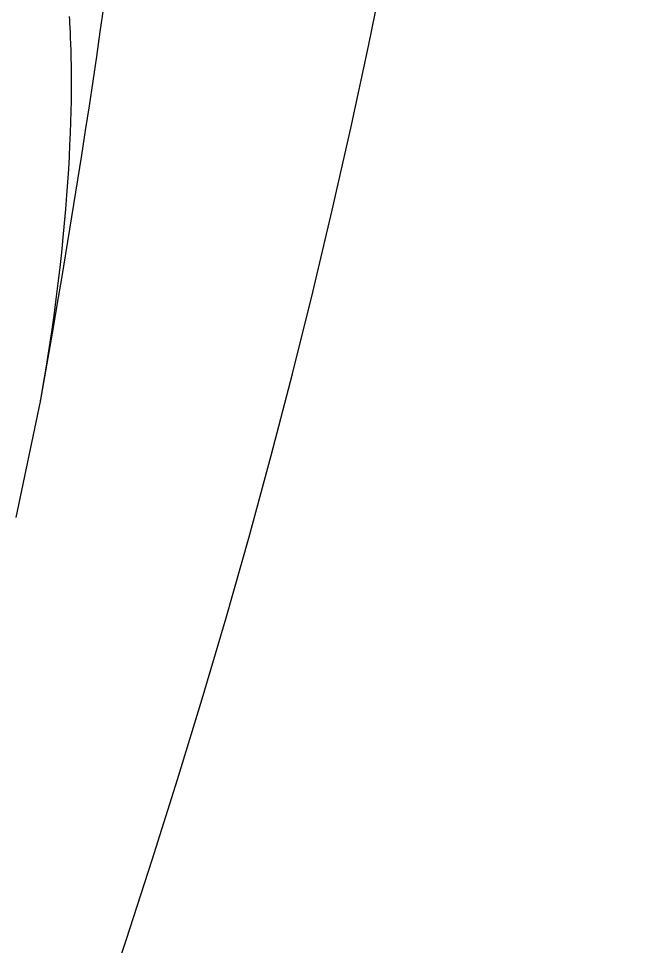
# Model space of a CAD drawing. Extents: x 527 to 614, y 487 to 635.
# Drawn here: x 605.161 to 606.184, y 521.897 to 523.41 of the extents above; entities that cross this region are included whole.
import ezdxf

# ---------------------------------------------------------------- set-up
doc = ezdxf.new("R2010")
doc.units = 0
doc.header["$MEASUREMENT"] = 0
doc.layers.add('1', color=4, linetype='Continuous')
doc.layers.add('204', color=7, linetype='Continuous')

# ---------------------------------------------------------------- blocks, each defined once
blk = doc.blocks.new('55')
at = {"layer": '204', "color": 4, "linetype": 'Continuous'}
for points in [[(2.175073, 3.262129), (2.179741, 3.266056, 0.00001455), (2.184412, 3.269985, 0.00001594), (2.189085, 3.273917, 0.00001455), (2.19376, 3.27785, 0.00001005), (2.198435, 3.281784, 0.00000673), (2.203109, 3.285717, 0.00000374), (2.207781, 3.289648, 0.00000091), (2.212449, 3.293576, -0.00000248), (2.217112, 3.2975, -0.00000542), (2.22177, 3.30142, -0.00000864), (2.226421, 3.305333, -0.00001171), (2.231063, 3.309238, -0.00001542), (2.235693, 3.313133, -0.00001803), (2.240318, 3.317023, -0.00002006), (2.244948, 3.320916, -0.00002183), (2.249588, 3.324817, -0.00002383), (2.254242, 3.328729, -0.00002621), (2.258906, 3.332648, -0.00002976), (2.263575, 3.33657, -0.00003278), (2.268245, 3.340493, -0.00003605), (2.272914, 3.344413, -0.00003906), (2.277578, 3.348328, -0.00004261), (2.282234, 3.352235, -0.00004587)], [(-0.891503, 0.445256, -0.00000105), (-0.926293, 0.407867, -0.00000106), (-0.961083, 0.370477, -0.00000105), (-0.995873, 0.333087, -0.00000098), (-1.030664, 0.295698, -0.00000094), (-1.065456, 0.258308, -0.0000009), (-1.100247, 0.220917, -0.00000086), (-1.13504, 0.183527, -0.00000081), (-1.169832, 0.146137, -0.00000077), (-1.204625, 0.108746, -0.00000072), (-1.239418, 0.071355, -0.00000068), (-1.274211, 0.033965, -0.00000064), (-1.309005, -0.003426, -0.0000006), (-1.343799, -0.040817, -0.00000055), (-1.378593, -0.078208, -0.00000051), (-1.413388, -0.1156, -0.00000046), (-1.448182, -0.152991, -0.00000042), (-1.482977, -0.190382, -0.00000038), (-1.517772, -0.227774, -0.00000034), (-1.552567, -0.265165, -0.00000029), (-1.587362, -0.302557, -0.00000025), (-1.622158, -0.339948, -0.0000002), (-1.656953, -0.37734, -0.00000016), (-1.691748, -0.414732, -0.00000012), (-1.726544, -0.452123, -0.00000007), (-1.76134, -0.489515, -0.00000003), (-1.796135, -0.526907)], [(-1.830931, -0.564299, 0.00000004), (-1.865726, -0.60169, 0.00000006), (-1.900522, -0.639082, 0.00000005), (-1.935318, -0.676474, 0.00000005), (-1.970113, -0.713866, 0.00000005), (-2.004909, -0.751257, 0.00000005), (-2.039704, -0.788649, 0.00000005), (-2.0745, -0.826041, 0.00000005), (-2.109295, -0.863433, 0.00000005), (-2.144091, -0.900825, 0.00000005), (-2.178886, -0.938217, 0.00000005), (-2.213682, -0.975608, 0.00000005), (-2.248478, -1.013, 0.00000005), (-2.283273, -1.050392, 0.00000005), (-2.318069, -1.087784, 0.00000005), (-2.352864, -1.125176, 0.00000005), (-2.38766, -1.162568, 0.00000005), (-2.422455, -1.19996, 0.00000005), (-2.45725, -1.237351, 0.00000005), (-2.492046, -1.274743, 0.00000005), (-2.526841, -1.312135, 0.00000005), (-2.561637, -1.349527, 0.00000005), (-2.596432, -1.386919, 0.00000005), (-2.631228, -1.424311, 0.00000005), (-2.666023, -1.461703, 0.00000005), (-2.700818, -1.499095, 0.00000005), (-2.735614, -1.536487, 0.00000005), (-2.770409, -1.573879, 0.00000005), (-2.805205, -1.611271, 0.00000005), (-2.84, -1.648663, 0.00000005), (-2.874795, -1.686055, 0.00000005), (-2.909591, -1.723447, 0.00000005), (-2.944386, -1.760839, 0.00000005), (-2.979181, -1.798231, 0.00000005), (-3.013977, -1.835623, 0.00000005), (-3.048772, -1.873015, 0.00000005), (-3.083567, -1.910407, 0.00000005), (-3.118363, -1.947799, 0.00000005), (-3.153158, -1.985191, 0.00000005), (-3.187953, -2.022583, 0.00000005), (-3.222749, -2.059975, 0.00000005), (-3.257544, -2.097367, 0.00000005), (-3.292339, -2.134759, 0.00000005), (-3.327135, -2.172151, 0.00000005), (-3.36193, -2.209543, 0.00000005), (-3.396725, -2.246935, 0.00000005), (-3.43152, -2.284328, 0.00000005), (-3.466316, -2.32172, 0.00000005), (-3.501111, -2.359112, 0.00000005), (-3.535906, -2.396504, 0.00000005), (-3.570701, -2.433896, 0.00000005), (-3.605496, -2.471288, 0.00000005), (-3.640292, -2.50868, 0.00000005), (-3.675087, -2.546073, 0.00000005), (-3.709882, -2.583465, 0.00000005), (-3.744677, -2.620857, 0.00000005), (-3.779472, -2.658249, 0.00000005), (-3.814267, -2.695641, 0.00000005), (-3.849063, -2.733033, 0.00000005), (-3.883858, -2.770426, 0.00000005), (-3.918653, -2.807818, 0.00000005), (-3.953448, -2.84521, 0.00000005), (-3.988243, -2.882602, 0.00000005), (-4.023038, -2.919995, 0.00000005), (-4.057833, -2.957387, 0.00000005), (-4.092628, -2.994779, 0.00000005), (-4.127423, -3.032171, 0.00000005), (-4.162218, -3.069564, 0.00000005), (-4.197014, -3.106956, 0.00000005), (-4.231809, -3.144348, 0.00000005), (-4.266604, -3.18174, 0.00000005), (-4.301399, -3.219133, 0.00000005), (-4.336194, -3.256525, 0.00000005), (-4.370989, -3.293917, 0.00000005), (-4.405784, -3.33131, 0.00000005), (-4.440579, -3.368702, 0.00000005), (-4.475374, -3.406094, 0.00000005), (-4.510169, -3.443487, 0.00000005), (-4.544964, -3.480879, 0.00000005), (-4.579759, -3.518271, 0.00000005), (-4.614554, -3.555664, 0.00000005), (-4.649349, -3.593056, 0.00000005), (-4.684144, -3.630448, 0.00000005), (-4.718938, -3.667841, 0.00000005), (-4.753733, -3.705233, 0.00000005), (-4.788528, -3.742626, 0.00000005), (-4.823323, -3.780018, 0.00000005), (-4.858118, -3.81741, 0.00000005), (-4.892913, -3.854803, 0.00000006), (-4.927708, -3.892195, 0.00000006), (-4.962503, -3.929588, 0.00000006), (-4.997298, -3.96698, 0.00000006), (-5.032093, -4.004373, 0.00000006), (-5.066888, -4.041765, 0.00000006), (-5.101682, -4.079158, 0.00000005), (-5.136476, -4.116549, 0.00000006), (-5.171272, -4.153943, 0.00000006), (-5.206071, -4.19134, 0.00000005), (-5.240862, -4.228728, 0.00000005), (-5.275639, -4.266101, 0.00000006), (-5.310451, -4.303513, 0.00000009), (-5.345316, -4.340981, 0.00000005), (-5.380041, -4.378298, -0.00000007), (-5.414557, -4.415391, 0.00000008), (-5.44963, -4.453083, 0.00000052)], [(-5.485522, -4.491655, -0.00000005), (-5.51922, -4.527868, -0.00000193)], [(-0.839355, 0.466233), (-0.88808, 0.413868, -0.00000008), (-0.936805, 0.361503, -0.00000008), (-0.98553, 0.309139, -0.00000008), (-1.034255, 0.256774, -0.00000007), (-1.082979, 0.204409, -0.00000006), (-1.131704, 0.152045, -0.00000005), (-1.180429, 0.09968, -0.00000004), (-1.229154, 0.047316, -0.00000004), (-1.277879, -0.005049, -0.00000003), (-1.326604, -0.057414, -0.00000002), (-1.375329, -0.109779), (-1.424054, -0.162143), (-1.472779, -0.214508), (-1.521504, -0.266873)], [(-1.618954, -0.371602, 0.00000003), (-1.667679, -0.423967, 0.00000004), (-1.716404, -0.476332, 0.00000005), (-1.765129, -0.528696, 0.00000005), (-1.813854, -0.581061, 0.00000006), (-1.862579, -0.633426, 0.00000006), (-1.911304, -0.685791, 0.00000006), (-1.960029, -0.738156, 0.00000006), (-2.008754, -0.79052, 0.00000006), (-2.057479, -0.842885, 0.00000006), (-2.106204, -0.89525, 0.00000006), (-2.154929, -0.947615, 0.00000006), (-2.203654, -0.99998, 0.00000006), (-2.252379, -1.052345, 0.00000006), (-2.301104, -1.10471, 0.00000006), (-2.349829, -1.157075, 0.00000006), (-2.398553, -1.20944, 0.00000006), (-2.447278, -1.261805, 0.00000006), (-2.496003, -1.31417, 0.00000006), (-2.544728, -1.366535, 0.00000006), (-2.593453, -1.4189, 0.00000006), (-2.642177, -1.471265, 0.00000006), (-2.690902, -1.52363, 0.00000006), (-2.739627, -1.575995, 0.00000006), (-2.788352, -1.62836, 0.00000006), (-2.837076, -1.680725, 0.00000006), (-2.885801, -1.73309, 0.00000006), (-2.934526, -1.785455, 0.00000006), (-2.983251, -1.83782, 0.00000006), (-3.031975, -1.890185, 0.00000006), (-3.0807, -1.94255, 0.00000006), (-3.129424, -1.994915, 0.00000006), (-3.178149, -2.04728, 0.00000006), (-3.226874, -2.099646, 0.00000006), (-3.275598, -2.152011, 0.00000006), (-3.324323, -2.204376, 0.00000006), (-3.373047, -2.256741, 0.00000006), (-3.421772, -2.309106, 0.00000006), (-3.470497, -2.361471, 0.00000006), (-3.519221, -2.413837, 0.00000006), (-3.567946, -2.466202, 0.00000006), (-3.61667, -2.518567, 0.00000006), (-3.665395, -2.570932, 0.00000006), (-3.714119, -2.623298, 0.00000006), (-3.762844, -2.675663, 0.00000006), (-3.811568, -2.728028, 0.00000006), (-3.860293, -2.780394, 0.00000006), (-3.909017, -2.832759, 0.00000006), (-3.957741, -2.885124, 0.00000006), (-4.006466, -2.93749, 0.00000006), (-4.05519, -2.989855, 0.00000006), (-4.103915, -3.04222, 0.00000006), (-4.152639, -3.094586, 0.00000006), (-4.201363, -3.146951, 0.00000006), (-4.250088, -3.199317, 0.00000006), (-4.298812, -3.251682, 0.00000006), (-4.347536, -3.304048, 0.00000006), (-4.39626, -3.356413, 0.00000006), (-4.444985, -3.408778, 0.00000006), (-4.493709, -3.461144, 0.00000006), (-4.542433, -3.513509, 0.00000006), (-4.591158, -3.565875, 0.00000006), (-4.639882, -3.61824, 0.00000006), (-4.688606, -3.670606, 0.00000006), (-4.73733, -3.722972, 0.00000007), (-4.786055, -3.775338, 0.00000007), (-4.834778, -3.827703, 0.00000006), (-4.883501, -3.880067, 0.00000007), (-4.932227, -3.932434, 0.00000007), (-4.980957, -3.984806, 0.00000006), (-5.029675, -4.037165, 0.00000006), (-5.078374, -4.089504, 0.00000007), (-5.127123, -4.141896, 0.00000008), (-5.175946, -4.194368, 0.00000008), (-5.224571, -4.246628, 0.00000009), (-5.272906, -4.298575, 0.00000013), (-5.32202, -4.35136, 0.00000019), (-5.372281, -4.405377, 0.00000015), (-5.419468, -4.456092, 0.00000002), (-5.462129, -4.501941, 0.00000026), (-5.516918, -4.560825, 0.00000053), (-5.601305, -4.651521, 0.00000027), (-5.711819, -4.770296, 0.00000014)]]:
    blk.add_lwpolyline(points, format="xyb", dxfattribs=at)
blk = doc.blocks.new('2010VANGUARD')
at = {"layer": '1', "color": 3, "linetype": 'Continuous'}
for points in [[(78.3486, 16.6194), (78.3925, 16.7498), (78.4356, 16.8804), (78.4778, 17.0113), (78.5191, 17.1425), (78.5595, 17.274), (78.5985, 17.4059), (78.6361, 17.5382), (78.6722, 17.6709), (78.7069, 17.8038), (78.74, 17.9371), (78.7717, 18.0706), (78.8019, 18.2043), (78.8305, 18.3382), (78.8577, 18.4722)], [(78.2956, 17.759), (78.3027, 17.7991), (78.3098, 17.8392), (78.3168, 17.8793), (78.3237, 17.9194), (78.3305, 17.9596), (78.3372, 17.9997), (78.3439, 18.0399), (78.3504, 18.08), (78.3568, 18.1202), (78.3631, 18.1604), (78.3694, 18.2006), (78.3755, 18.2409), (78.3816, 18.2811), (78.3875, 18.3214), (78.3934, 18.3616), (78.3991, 18.4019), (78.4048, 18.4422), (78.4104, 18.4825), (78.4212, 18.5631)], [(78.2956, 17.759), (78.3007, 17.788), (78.3055, 17.8166), (78.3099, 17.8446), (78.3141, 17.8722), (78.3179, 17.8992), (78.3214, 17.9257), (78.3247, 17.9517), (78.3277, 17.9771), (78.3304, 18.0019), (78.3329, 18.0261), (78.3351, 18.0497), (78.3371, 18.0727), (78.3389, 18.095), (78.3405, 18.1167), (78.3418, 18.1377), (78.343, 18.158), (78.3439, 18.1776), (78.3447, 18.1965), (78.3454, 18.2146), (78.3458, 18.232), (78.3462, 18.2486), (78.3463, 18.2644), (78.3464, 18.2794), (78.3464, 18.2936), (78.3462, 18.307), (78.346, 18.3195), (78.3457, 18.3312), (78.3454, 18.342), (78.345, 18.3518), (78.3446, 18.3607), (78.3442, 18.3686), (78.3438, 18.3755), (78.3435, 18.3814), (78.3431, 18.3865)], [(78.2563, 17.5694), (78.2956, 17.759)], [(78.2958, 17.7604), (78.2958, 17.7604), (78.2958, 17.7604), (78.2958, 17.7605), (78.2958, 17.7605), (78.2958, 17.7605), (78.2958, 17.7605), (78.2958, 17.7605), (78.2958, 17.7606), (78.2958, 17.7606), (78.2958, 17.7606), (78.2958, 17.7606), (78.2958, 17.7607), (78.2959, 17.7607), (78.2959, 17.7607), (78.2959, 17.7607), (78.2959, 17.7608), (78.2959, 17.7608), (78.2959, 17.7608), (78.2959, 17.7608)]]:
    blk.add_lwpolyline(points, dxfattribs=at)
at = {"layer": '1'}
blk.add_blockref('55', (75.7004, 15.0449), dxfattribs=at)

msp = doc.modelspace()

# ---------------------------------------------------------------- block references
at = {"layer": '1'}
msp.add_blockref('2010VANGUARD', (526.9005, 505.0267), dxfattribs=at)

doc.saveas('drawing.dxf')
